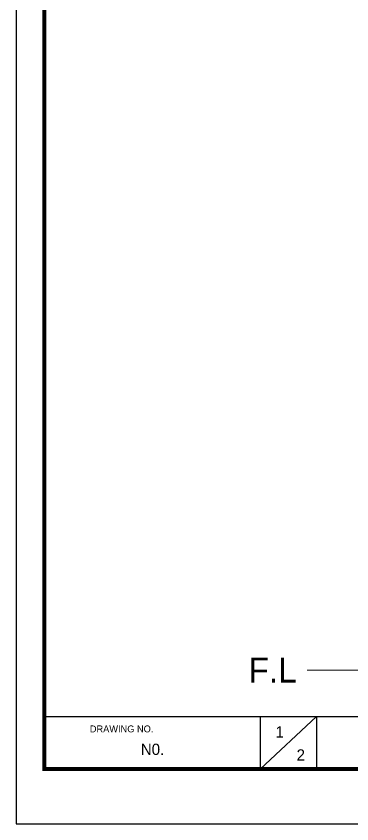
# Model space of a CAD drawing. Extents: x 11391 to 14551, y -233 to 2082.
# Drawn here: x 11391 to 11998, y -233 to 1225 of the extents above; entities that cross this region are included whole.
import ezdxf

# ---------------------------------------------------------------- set-up
doc = ezdxf.new("R2010")
doc.units = 0
doc.header["$LTSCALE"] = 10
doc.header["$MEASUREMENT"] = 0
doc.layers.get('0').update_dxf_attribs({"linetype": 'CONTINUOUS'})
doc.layers.add('치수선', color=7, linetype='CONTINUOUS', lineweight=20)
doc.styles.add('Daelim Dimension', font='')
doc.styles.get('Daelim Dimension').set_extended_font_data('나눔고딕')

msp = doc.modelspace()

# ---------------------------------------------------------------- linework, layer by layer
at = {"color": 5}
msp.add_line((11442.1, -39.2), (13986.2, -39.2), dxfattribs=at)
at = {"color": 5, "ltscale": 40}
for p, q in [((11832.1, -39.2), (11832.1, -134.4)), ((11832.1, -39.2), (11832.1, -134.4)), ((11934, -39.2), (11832.1, -134.4)), ((11934, -39.2), (11832.1, -134.4)), ((11934, -39.2), (11934, -134.4)), ((11934, -39.2), (11934, -134.4))]:
    msp.add_line(p, q, dxfattribs=at)
at = {"ltscale": 0.5}
msp.add_lwpolyline([(11391.3, -233.1), (14550.9, -233.1), (14550.9, 2081.9), (11391.3, 2081.9)], close=True, dxfattribs=at)
at = {"color": 5, "linetype": 'ByBlock', "lineweight": 200, "const_width": 7.28}
msp.add_lwpolyline([(11442.1, -134), (14499.7, -134), (14499.7, 2028.2), (11442.1, 2028.2)], close=True, dxfattribs=at)
at = {"layer": '치수선'}
msp.add_line((13573.4, 44.4), (11917.5, 44.4), dxfattribs=at)

# ---------------------------------------------------------------- texts
at = {"color": 5, "ltscale": 40, "style": 'Daelim Dimension'}
msp.add_text('DRAWING NO.', height=12.468, dxfattribs=at).set_placement((11524.5, -68))
at = {"char_height": 20.4, "attachment_point": 1, "style": 'Daelim Dimension'}
for s, insert, width in [('1', (11859.8, -57), 28.476), ('N0. ', (11616.6, -88.4), 128.002), ('2', (11898.1, -98.6), 28.476)]:
    msp.add_mtext(s, dxfattribs=dict(at, insert=insert, width=width))
at = {"layer": '치수선', "insert": (11898.2, 66.9), "char_height": 45, "attachment_point": 3, "style": 'Daelim Dimension'}
msp.add_mtext_dynamic_manual_height_columns('F.L', width=17.411, gutter_width=12.5, heights=[0], dxfattribs=at)

doc.saveas('drawing.dxf')
